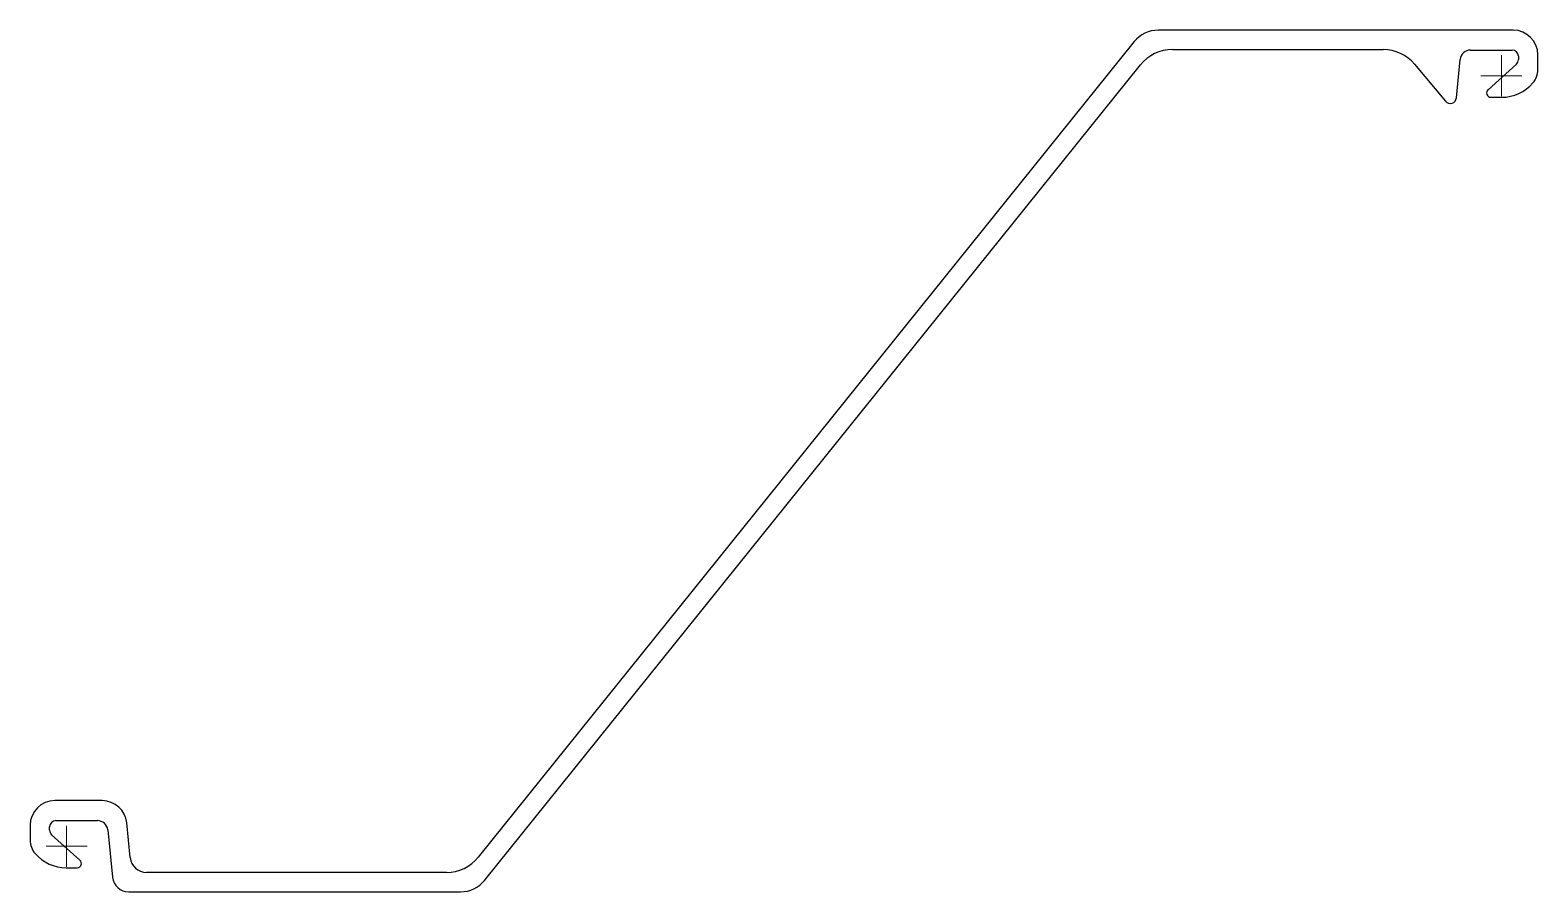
# Model space of a CAD drawing. Header units: millimetres. Extents: x 948 to 1684, y 847 to 1268.
import ezdxf

# ---------------------------------------------------------------- set-up
doc = ezdxf.new("R2010")
doc.units = ezdxf.units.MM
doc.layers.add('ref', color=4, linetype='Continuous', lineweight=5)

# ---------------------------------------------------------------- blocks, each defined once
blk = doc.blocks.new('AZ19-700-s')
for p, q in [((705.75, 398.25), (532.52, 398.25)), ((520.83, 392.65), (200.88, -5.28)), ((539.46, 388.75), (642.27, 388.75)), ((678.01, 365.2), (679.89, 384)), ((684.86, 388.5), (705.25, 388.5)), ((708.25, 385.5), (708.25, 383.86)), ((717.75, 379), (717.75, 386.25)), ((203.93, -16.65), (523.88, 381.28)), ((657.59, 381.61), (672.72, 363.57)), ((707.26, 381.63), (693.45, 369.2)), ((694.88, 365.5), (700.15, 365.5)), ((17.4, 22.25), (-5.75, 22.25)), ((-17.75, 10.25), (-17.75, 3)), ((-8.25, 7.86), (-8.25, 9.5)), ((-5.25, 12.5), (15.11, 12.5)), ((20.09, 8), (22.39, -15.05)), ((31.04, -5.55), (29.34, 11.44)), ((6.55, -6.8), (-7.26, 5.63)), ((-0.15, -10.5), (5.12, -10.5)), ((185.3, -12.75), (39, -12.75)), ((30.35, -22.25), (192.24, -22.25))]:
    blk.add_line(p, q)
for centre, radius, start, end in [((532.52, 383.25), 15, 90, 141.2), ((705.75, 386.25), 12, 0, 90), ((539.46, 368.75), 20, 90, 141.2), ((642.27, 368.75), 20, 40, 90), ((684.86, 383.5), 5, 90.00001, 174.28941), ((705.25, 385.5), 3, 0, 90), ((705.25, 383.86), 3, 311.99997, 360), ((707.75, 379), 10, 319.46169, 360), ((694.88, 367.63), 2.13, 132.00658, 270), ((700.15, 385.5), 20, 270, 319.46169), ((675.02, 365.5), 3, 220, 354.28942), ((-5.75, 10.25), 12, 90, 180), ((17.4, 10.25), 12, 5.71059, 90), ((-5.25, 9.5), 3, 90, 180), ((-5.25, 7.86), 3, 180, 228.00003), ((15.11, 7.5), 5, 5.71059, 90), ((-7.75, 3), 10, 180, 200.26915), ((-7.75, 3), 10, 200.26915, 220.53831), ((-0.15, 9.5), 20, 220.53831, 270), ((5.12, -8.37), 2.13, 270, 47.99267), ((39, -4.75), 8, 185.71059, 270), ((185.3, 7.25), 20, 270, 321.2), ((30.35, -14.25), 8, 185.71059, 270), ((192.24, -7.25), 15, 270, 321.2)]:
    blk.add_arc(centre, radius, start, end)
at = {"layer": 'ref'}
for p, q in [((700, 366), (700, 386)), ((710, 376), (690, 376)), ((0, -10), (0, 10)), ((10, 0), (-10, 0))]:
    blk.add_line(p, q, dxfattribs=at)

msp = doc.modelspace()

# ---------------------------------------------------------------- block references
msp.add_blockref('AZ19-700-s', (966.05, 869.29))

doc.saveas('drawing.dxf')
